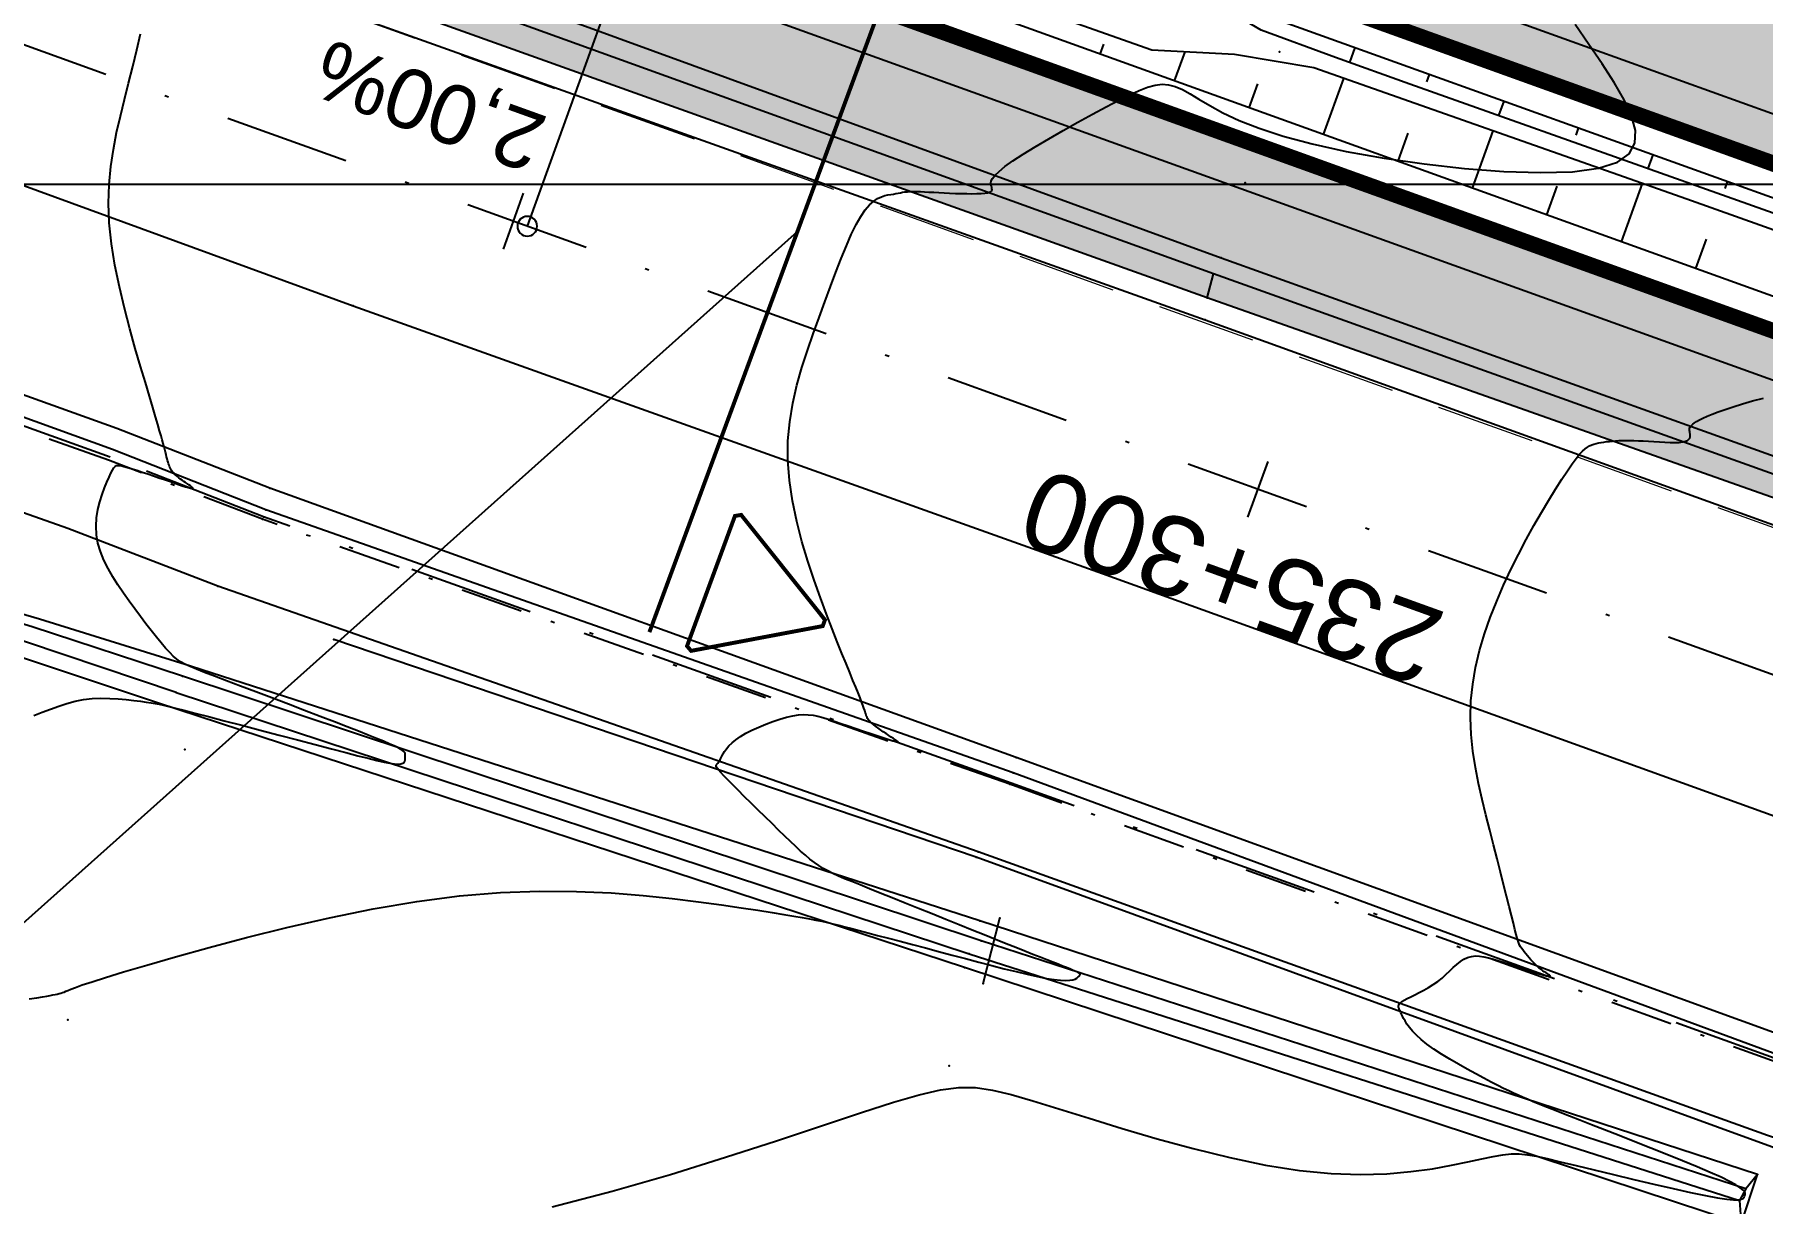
# Model space of a CAD drawing. Header units: metres. Extents: x 820373 to 834957, y 7564678 to 7566875.
# Drawn here: x 821518.78 to 821562.45, y 7564874.24 to 7564903.78 of the extents above; entities that cross this region are included whole.
import ezdxf

# ---------------------------------------------------------------- set-up
doc = ezdxf.new("R2010")
doc.units = ezdxf.units.M
for name, pattern in [('XREF_GEO$0$DASHDOT', [25.4, 12.7, -6.35, 0, -6.35]), ('XREF_GEO$0$DASHED2', [0.375, 0.25, -0.125]), ('XREF_GEO$0$DGNStyle3', [83.551646, 59.679747, -23.871899]), ('XREF_SPV$0$DASHED2', [0.375, 0.25, -0.125]), ('XREF_TOP$0$DASHDOT', [25.4, 12.7, -6.35, 0, -6.35])]:
    doc.linetypes.add(name, pattern=pattern)
for name, color, linetype in [('P-MALHA-IMPAR', 1, 'Continuous'), ('XREF_GEO$0$F-HZ-ACOSTAMENTO', 73, 'Continuous'), ('XREF_GEO$0$F-HZ-BARREIRA', 107, 'Continuous'), ('XREF_GEO$0$F-HZ-BORDO', 165, 'Continuous'), ('XREF_GEO$0$F-HZ-EIXO', 42, 'XREF_GEO$0$DASHDOT'), ('XREF_GEO$0$F-HZ-ESTACA', 73, 'Continuous'), ('XREF_GEO$0$F-HZ-OFFSET', 11, 'Continuous'), ('XREF_GEO$0$F-HZ-OFFSET-ATERRO', 42, 'Continuous'), ('XREF_GEO$0$F-HZ-SUPER', 42, 'Continuous'), ('XREF_PAV$0$P-TH01_FXAD_227.95_237.15_C_PAV.TIPO-V', 214, 'Continuous'), ('XREF_PAV$0$P-TH01_FXAD_230.75_240.70_D_PAV.TIPO-V', 214, 'Continuous'), ('XREF_SPV$0$P-SEÇÕES', 2, 'Continuous'), ('XREF_TOP$0$T-HD-VALETA_SARJETA', 132, 'Continuous'), ('XREF_TOP$0$T-HM-COTA', 252, 'Continuous'), ('XREF_TOP$0$T-HM-CURVA_INTERMEDIÁRIA', 252, 'Continuous'), ('XREF_TOP$0$T-OA-DEFENSA', 31, 'Continuous'), ('XREF_TOP$0$T-SI-FAIXA', 23, 'Continuous'), ('XREF_TOP$0$T-SI-PLACA', 252, 'Continuous'), ('XREF_TOP$0$T-SV-CALÇAMENTO', 23, 'Continuous'), ('XREF_TOP$0$T-SV-GUARD_RAIL', 23, 'Continuous'), ('XREF_TOP$0$T-SV-GUIA', 23, 'XREF_TOP$0$DASHDOT'), ('XREF_TOP$0$T-SV-PÉ_GUIA', 23, 'XREF_TOP$0$DASHDOT'), ('XREF_TOP$0$T-SV-RUA_PAVIMENTADA', 23, 'Continuous')]:
    doc.layers.add(name, color=color, linetype=linetype)
doc.layers.add('XREF_GEO$0$F-HZ-ARRED-VALETA', color=11, linetype='Continuous', lineweight=0)
doc.layers.add('XREF_GEO$0$F-HZ-FAIXA', color=11, linetype='XREF_GEO$0$DGNStyle3', lineweight=0)
doc.styles.add('XREF_GEO$0$ARIAL', font='arial.ttf')

# ---------------------------------------------------------------- blocks, each defined once
blk = doc.blocks.new('MALHA-IMPAR')
at = {"layer": 'P-MALHA-IMPAR'}
blk.add_line((821240.21, 7564900), (821935.457, 7564900), dxfattribs=at)
blk = doc.blocks.new('XREF_TOP$0$PONTO')
at = {"layer": 'XREF_TOP$0$T-HM-COTA'}
blk.add_point((0, 0), dxfattribs=at)
blk = doc.blocks.new('XREF_TOP')
at = {"layer": 'XREF_TOP$0$T-OA-DEFENSA', "transparency": 33554610}
h = blk.add_hatch(dxfattribs=at)
h.set_pattern_fill('AR-CONC', color=256, scale=0.25)
h.set_pattern_definition([(50, (0, 0), (1.7931504565, -0.15688033746), [0.1875, -2.0625]), (355, (0, 0), (-0.34687833403, 1.88048033425), [0.15, -1.65]), (100.45144446, (0.1494, -0.013), (1.4462721168, 1.72359997742), [0.15935048, -1.75285528]), (46.1842, (0, 0.5), (2.6681033267, -0.413798202), [0.28125, -3.09375]), (96.63563549, (0.2223, 0.4655), (2.3366548642, 2.4352965019), [0.239025855, -2.6292844]), (351.18416399, (0, 0.5), (2.3366548626, 2.4352965007), [0.225, -2.4750000025]), (21, (0.25, 0.375), (1.4922676303, -1.00654722666), [0.1875, -2.0625]), (326, (0.25, 0.375), (0.6082883298, 1.8128751126), [0.15, -1.65]), (71.45144474, (0.3744, 0.2911), (2.10055594182, 0.806327882), [0.159350475, -1.75285528]), (37.5, (0, 0), (0.030399638293, 0.83223463458), [0, -1.63, 0, -1.675, 0, -1.65625]), (7.5, (0, 0), (0.65767384361, 0.98602927971), [0, -0.955, 0, -1.5925, 0, -0.63125]), (327.5, (-0.5575, 0), (1.33455609043, -0.056387179336), [0, -0.625, 0, -1.95, 0, -2.5875]), (317.5, (-0.8075, 0), (1.45796542336, 0.25026245583), [0, -0.8125, 0, -1.295, 0, -1.8375])])
h.paths.add_polyline_path([(821172.574, 7565033.444), (821172.429, 7565033.04), (821190.536, 7565026.586), (821208.404, 7565020.208), (821226.574, 7565013.634), (821246.931, 7565006.231), (821265.304, 7564999.639), (821282.189, 7564993.678), (821304.076, 7564985.676), (821321.881, 7564979.311), (821341.651, 7564972.154), (821360.312, 7564965.422), (821378.22, 7564959.057), (821396.629, 7564952.39), (821418.184, 7564944.679), (821437.102, 7564937.89), (821455.234, 7564931.345), (821474.165, 7564924.527), (821491.7, 7564918.232), (821509.747, 7564911.684), (821528.163, 7564905.101), (821548.58, 7564897.727), (821566.649, 7564891.261), (821584.234, 7564884.946), (821607.538, 7564876.54), (821625.681, 7564869.957), (821643.393, 7564863.626), (821662.119, 7564856.809), (821680.072, 7564850.545), (821701.679, 7564842.692), (821720.022, 7564836.174), (821738.15, 7564829.562), (821756.034, 7564823.201), (821773.408, 7564816.895), (821796.267, 7564808.374), (821809.665, 7564803.38), (821809.93, 7564803.685), (821795.731, 7564808.991), (821773.86, 7564817.146), (821755.213, 7564823.876), (821737.897, 7564830.132), (821718.44, 7564837.056), (821701.072, 7564843.311), (821678.007, 7564851.629), (821661.079, 7564857.674), (821641.585, 7564864.709), (821624.397, 7564870.958), (821606.792, 7564877.336), (821584.88, 7564885.176), (821565.558, 7564892.111), (821548.772, 7564898.134), (821529.124, 7564905.299), (821509.708, 7564912.285), (821489.689, 7564919.488), (821471.871, 7564925.977), (821453.576, 7564932.462), (821436.443, 7564938.613), (821417.687, 7564945.326), (821394.707, 7564953.597), (821377.621, 7564959.792), (821359.587, 7564966.28), (821340.149, 7564973.165), (821322.365, 7564979.56), (821301.966, 7564986.976), (821282.242, 7564994.094), (821263.992, 7565000.725), (821245.445, 7565007.414), (821226.056, 7565014.586), (821208.678, 7565020.567), (821189.899, 7565027.261)])
at = {"layer": 'XREF_TOP$0$T-HD-VALETA_SARJETA'}
for points in [[(821524.625, 7564891.765, 836.162), (821520.753, 7564893.289, 835.898), (821516.84, 7564894.706, 835.634), (821512.89, 7564896.015, 835.37), (821508.906, 7564897.215, 835.107), (821504.89, 7564898.305, 834.89), (821500.986, 7564899.252, 834.588), (821497.058, 7564900.096, 834.333), (821493.109, 7564900.835, 834.078), (821489.142, 7564901.469, 833.824), (821485.16, 7564901.997, 833.569)], [(821584.079, 7564884.425, 839.466), (821566.468, 7564890.746, 838.472), (821548.419, 7564897.121, 837.385), (821548.58, 7564897.727, 837.289)], [(821522.726, 7564887.815, 836.027), (821518.911, 7564889.001, 835.769), (821515.077, 7564890.125, 835.511), (821511.225, 7564891.185, 835.252), (821507.356, 7564892.182, 834.994), (821503.471, 7564893.116, 834.747), (821499.72, 7564893.954, 834.488), (821495.957, 7564894.732, 834.239), (821492.182, 7564895.451, 833.991), (821488.396, 7564896.11, 833.742), (821484.6, 7564896.71, 833.494)], [(821522.524, 7564887.56, 835.662), (821518.725, 7564888.808, 835.4), (821514.9, 7564889.977, 835.137), (821511.052, 7564891.066, 834.875), (821507.182, 7564892.075, 834.612), (821503.292, 7564893.003, 834.351), (821499.562, 7564893.813, 834.1), (821495.817, 7564894.548, 833.849), (821492.058, 7564895.209, 833.599), (821488.286, 7564895.795, 833.348), (821484.504, 7564896.306, 833.098)], [(821522.361, 7564887.148, 835.644), (821518.577, 7564888.418, 835.384), (821514.767, 7564889.604, 835.125), (821510.931, 7564890.705, 834.865), (821507.071, 7564891.721, 834.606), (821503.19, 7564892.652, 834.359), (821499.474, 7564893.458, 834.099), (821495.742, 7564894.186, 833.852), (821491.995, 7564894.835, 833.605), (821488.236, 7564895.405, 833.357), (821484.465, 7564895.896, 833.11)], [(821521.894, 7564886.889, 835.99), (821518.172, 7564888.125, 835.736), (821514.424, 7564889.283, 835.481), (821510.653, 7564890.362, 835.227), (821506.861, 7564891.362, 834.973), (821503.048, 7564892.282, 834.725), (821499.345, 7564893.096, 834.472), (821495.625, 7564893.834, 834.227), (821491.892, 7564894.498, 833.981), (821488.146, 7564895.085, 833.735), (821484.389, 7564895.597, 833.489)], [(821570.452, 7564873.281, 838.939), (821567.296, 7564876.416, 838.658), (821563.271, 7564877.832, 838.397), (821543.512, 7564885.12, 837.2), (821524.625, 7564891.765, 836.162)], [(821562.032, 7564874.607, 837.919), (821542.71, 7564880.872, 836.862), (821522.524, 7564887.56, 835.662)], [(821562.321, 7564874.967, 838.317), (821542.674, 7564881.377, 837.25), (821522.726, 7564887.815, 836.027)], [(821522.361, 7564887.148, 835.644), (821542.4, 7564880.546, 836.863), (821561.872, 7564874.311, 837.916)], [(821561.915, 7564873.719, 838.295), (821542.283, 7564880.199, 837.219), (821521.894, 7564886.889, 835.99)]]:
    blk.add_polyline3d(points, dxfattribs=at)
blk.add_polyline3d([(821562.321, 7564874.967, 838.317), (821562.032, 7564874.607, 837.919), (821561.872, 7564874.311, 837.916), (821561.915, 7564873.719, 838.295)], close=True, dxfattribs=at)
at = {"layer": 'XREF_TOP$0$T-HM-CURVA_INTERMEDIÁRIA', "flags": 128}
for points in [[(821518.765, 7564886.567), (821518.979, 7564886.65), (821519.188, 7564886.731), (821519.394, 7564886.806), (821519.599, 7564886.873), (821519.807, 7564886.929), (821520.02, 7564886.97), (821520.239, 7564886.995), (821520.461, 7564887.004), (821520.682, 7564887.002), (821520.897, 7564886.991), (821521.101, 7564886.972), (821521.291, 7564886.95), (821521.461, 7564886.927), (821521.607, 7564886.905), (821521.727, 7564886.887), (821521.832, 7564886.869), (821521.934, 7564886.851), (821522.044, 7564886.827), (821522.177, 7564886.796), (821522.345, 7564886.755), (821522.56, 7564886.7), (821522.836, 7564886.629), (821523.179, 7564886.54), (821523.579, 7564886.436), (821524.02, 7564886.321), (821524.487, 7564886.199), (821524.963, 7564886.075), (821525.432, 7564885.952), (821525.879, 7564885.835), (821526.288, 7564885.727), (821526.646, 7564885.633), (821526.955, 7564885.553), (821527.217, 7564885.486), (821527.437, 7564885.432), (821527.618, 7564885.391), (821527.765, 7564885.362), (821527.882, 7564885.346), (821527.972, 7564885.341), (821528.04, 7564885.346), (821528.088, 7564885.362), (821528.12, 7564885.384), (821528.139, 7564885.412), (821528.148, 7564885.444), (821528.151, 7564885.477), (821528.15, 7564885.51), (821528.149, 7564885.54), (821528.15, 7564885.567), (821528.15, 7564885.59), (821528.147, 7564885.613), (821528.137, 7564885.635), (821528.116, 7564885.659), (821528.083, 7564885.687), (821528.032, 7564885.718), (821527.962, 7564885.756), (821527.868, 7564885.801), (821527.749, 7564885.854), (821527.602, 7564885.917), (821527.424, 7564885.991), (821527.214, 7564886.075), (821526.968, 7564886.172), (821526.685, 7564886.283), (821526.362, 7564886.408), (821525.999, 7564886.547), (821525.607, 7564886.698), (821525.197, 7564886.854), (821524.783, 7564887.011), (821524.377, 7564887.165), (821523.991, 7564887.312), (821523.638, 7564887.445), (821523.331, 7564887.561), (821523.078, 7564887.657), (821522.874, 7564887.736), (821522.712, 7564887.804), (821522.58, 7564887.866), (821522.472, 7564887.928), (821522.378, 7564887.994), (821522.29, 7564888.07), (821522.198, 7564888.162), (821522.096, 7564888.274), (821521.984, 7564888.405), (821521.862, 7564888.552), (821521.733, 7564888.713), (821521.598, 7564888.887), (821521.459, 7564889.071), (821521.317, 7564889.263), (821521.174, 7564889.46), (821521.031, 7564889.662), (821520.892, 7564889.867), (821520.761, 7564890.074), (821520.641, 7564890.284), (821520.536, 7564890.496), (821520.45, 7564890.709), (821520.386, 7564890.923), (821520.348, 7564891.138), (821520.338, 7564891.353), (821520.352, 7564891.565), (821520.386, 7564891.771), (821520.434, 7564891.967), (821520.491, 7564892.15), (821520.553, 7564892.318), (821520.613, 7564892.466), (821520.667, 7564892.592), (821520.712, 7564892.693), (821520.75, 7564892.771), (821520.784, 7564892.827), (821520.818, 7564892.865), (821520.857, 7564892.885), (821520.905, 7564892.89), (821520.965, 7564892.883), (821521.041, 7564892.864), (821521.135, 7564892.838), (821521.247, 7564892.804), (821521.371, 7564892.765), (821521.505, 7564892.721), (821521.644, 7564892.674), (821521.786, 7564892.626), (821521.927, 7564892.578), (821522.064, 7564892.531), (821522.192, 7564892.487), (821522.311, 7564892.446), (821522.419, 7564892.409), (821522.516, 7564892.376), (821522.599, 7564892.349), (821522.668, 7564892.328), (821522.722, 7564892.314), (821522.759, 7564892.307), (821522.778, 7564892.307), (821522.782, 7564892.315), (821522.773, 7564892.328), (821522.752, 7564892.347), (821522.723, 7564892.37), (821522.686, 7564892.396), (821522.645, 7564892.424), (821522.602, 7564892.454), (821522.558, 7564892.484), (821522.515, 7564892.514), (821522.472, 7564892.545), (821522.431, 7564892.576), (821522.392, 7564892.607), (821522.355, 7564892.638), (821522.322, 7564892.669), (821522.292, 7564892.699), (821522.266, 7564892.73), (821522.244, 7564892.761), (821522.225, 7564892.793), (821522.209, 7564892.825), (821522.194, 7564892.859), (821522.181, 7564892.894), (821522.169, 7564892.932), (821522.157, 7564892.971), (821522.146, 7564893.013), (821522.134, 7564893.058), (821522.121, 7564893.108), (821522.107, 7564893.162), (821522.091, 7564893.222), (821522.074, 7564893.288), (821522.055, 7564893.361), (821522.034, 7564893.442), (821522.009, 7564893.532), (821521.98, 7564893.638), (821521.944, 7564893.766), (821521.899, 7564893.924), (821521.843, 7564894.117), (821521.773, 7564894.353), (821521.688, 7564894.639), (821521.585, 7564894.982), (821521.464, 7564895.385), (821521.33, 7564895.84), (821521.191, 7564896.336), (821521.054, 7564896.86), (821520.926, 7564897.402), (821520.816, 7564897.949), (821520.729, 7564898.491), (821520.673, 7564899.015), (821520.653, 7564899.513), (821520.668, 7564899.986), (821520.71, 7564900.439), (821520.775, 7564900.876), (821520.858, 7564901.301), (821520.953, 7564901.718), (821521.056, 7564902.133), (821521.161, 7564902.549), (821521.264, 7564902.969), (821521.364, 7564903.387), (821521.461, 7564903.797)], [(821518.648, 7564879.409), (821518.841, 7564879.437), (821518.985, 7564879.46), (821519.093, 7564879.479), (821519.177, 7564879.494), (821519.247, 7564879.507), (821519.306, 7564879.518), (821519.358, 7564879.529), (821519.404, 7564879.539), (821519.447, 7564879.551), (821519.487, 7564879.564), (821519.529, 7564879.579), (821519.573, 7564879.598), (821519.625, 7564879.621), (821519.699, 7564879.652), (821519.814, 7564879.696), (821519.987, 7564879.758), (821520.236, 7564879.841), (821520.58, 7564879.95), (821521.035, 7564880.089), (821521.619, 7564880.262), (821522.345, 7564880.472), (821523.193, 7564880.709), (821524.141, 7564880.961), (821525.163, 7564881.214), (821526.237, 7564881.458), (821527.337, 7564881.68), (821528.44, 7564881.867), (821529.521, 7564882.008), (821530.56, 7564882.094), (821531.548, 7564882.13), (821532.481, 7564882.124), (821533.353, 7564882.086), (821534.16, 7564882.023), (821534.897, 7564881.946), (821535.559, 7564881.862), (821536.141, 7564881.78), (821536.64, 7564881.708), (821537.063, 7564881.645), (821537.42, 7564881.59), (821537.719, 7564881.543), (821537.971, 7564881.501), (821538.183, 7564881.464), (821538.365, 7564881.431), (821538.526, 7564881.399), (821538.676, 7564881.368), (821538.819, 7564881.337), (821538.961, 7564881.304), (821539.107, 7564881.268), (821539.263, 7564881.229), (821539.434, 7564881.185), (821539.626, 7564881.135), (821539.843, 7564881.077), (821540.089, 7564881.012), (821540.362, 7564880.94), (821540.657, 7564880.862), (821540.97, 7564880.779), (821541.296, 7564880.693), (821541.631, 7564880.605), (821541.971, 7564880.515), (821542.311, 7564880.425), (821542.647, 7564880.336), (821542.975, 7564880.251), (821543.291, 7564880.17), (821543.591, 7564880.095), (821543.871, 7564880.029), (821544.127, 7564879.972), (821544.355, 7564879.926), (821544.551, 7564879.894), (821544.713, 7564879.876), (821544.843, 7564879.871), (821544.945, 7564879.876), (821545.023, 7564879.889), (821545.081, 7564879.907), (821545.122, 7564879.929), (821545.152, 7564879.952), (821545.174, 7564879.973), (821545.19, 7564879.992), (821545.201, 7564880.007), (821545.207, 7564880.021), (821545.206, 7564880.033), (821545.198, 7564880.045), (821545.181, 7564880.058), (821545.155, 7564880.073), (821545.12, 7564880.09), (821545.074, 7564880.111), (821545.016, 7564880.135), (821544.946, 7564880.164), (821544.862, 7564880.198), (821544.763, 7564880.237), (821544.649, 7564880.282), (821544.518, 7564880.334), (821544.368, 7564880.392), (821544.2, 7564880.458), (821544.013, 7564880.532), (821543.807, 7564880.614), (821543.581, 7564880.703), (821543.335, 7564880.801), (821543.069, 7564880.907), (821542.783, 7564881.022), (821542.477, 7564881.145), (821542.151, 7564881.276), (821541.811, 7564881.413), (821541.465, 7564881.553), (821541.12, 7564881.693), (821540.782, 7564881.829), (821540.458, 7564881.96), (821540.156, 7564882.081), (821539.883, 7564882.191), (821539.644, 7564882.287), (821539.437, 7564882.37), (821539.256, 7564882.444), (821539.097, 7564882.512), (821538.957, 7564882.576), (821538.831, 7564882.64), (821538.714, 7564882.705), (821538.602, 7564882.776), (821538.491, 7564882.854), (821538.379, 7564882.94), (821538.264, 7564883.035), (821538.144, 7564883.14), (821538.019, 7564883.256), (821537.885, 7564883.383), (821537.741, 7564883.521), (821537.586, 7564883.672), (821537.42, 7564883.835), (821537.245, 7564884.007), (821537.066, 7564884.182), (821536.89, 7564884.356), (821536.72, 7564884.525), (821536.561, 7564884.682), (821536.419, 7564884.825), (821536.298, 7564884.948), (821536.202, 7564885.047), (821536.129, 7564885.125), (821536.076, 7564885.184), (821536.041, 7564885.227), (821536.019, 7564885.259), (821536.01, 7564885.281), (821536.008, 7564885.296), (821536.012, 7564885.309), (821536.018, 7564885.321), (821536.027, 7564885.334), (821536.038, 7564885.349), (821536.051, 7564885.367), (821536.067, 7564885.39), (821536.085, 7564885.417), (821536.106, 7564885.451), (821536.129, 7564885.492), (821536.155, 7564885.54), (821536.185, 7564885.597), (821536.223, 7564885.659), (821536.272, 7564885.728), (821536.333, 7564885.8), (821536.41, 7564885.877), (821536.505, 7564885.956), (821536.621, 7564886.037), (821536.758, 7564886.119), (821536.914, 7564886.199), (821537.083, 7564886.277), (821537.26, 7564886.35), (821537.44, 7564886.417), (821537.617, 7564886.475), (821537.788, 7564886.523), (821537.945, 7564886.56), (821538.088, 7564886.582), (821538.217, 7564886.592), (821538.338, 7564886.589), (821538.456, 7564886.576), (821538.575, 7564886.551), (821538.701, 7564886.517), (821538.838, 7564886.475), (821538.99, 7564886.424), (821539.161, 7564886.367), (821539.346, 7564886.304), (821539.539, 7564886.24), (821539.731, 7564886.175), (821539.918, 7564886.112), (821540.092, 7564886.054), (821540.247, 7564886.003), (821540.375, 7564885.961), (821540.473, 7564885.931), (821540.541, 7564885.911), (821540.582, 7564885.901), (821540.6, 7564885.901), (821540.597, 7564885.91), (821540.575, 7564885.927), (821540.539, 7564885.952), (821540.491, 7564885.984), (821540.434, 7564886.022), (821540.37, 7564886.065), (821540.302, 7564886.111), (821540.232, 7564886.159), (821540.162, 7564886.208), (821540.096, 7564886.256), (821540.034, 7564886.301), (821539.981, 7564886.343), (821539.937, 7564886.379), (821539.902, 7564886.411), (821539.874, 7564886.44), (821539.853, 7564886.467), (821539.836, 7564886.493), (821539.823, 7564886.519), (821539.812, 7564886.547), (821539.801, 7564886.577), (821539.791, 7564886.611), (821539.778, 7564886.65), (821539.763, 7564886.698), (821539.743, 7564886.757), (821539.717, 7564886.828), (821539.685, 7564886.914), (821539.645, 7564887.017), (821539.596, 7564887.141), (821539.536, 7564887.286), (821539.465, 7564887.456), (821539.383, 7564887.653), (821539.29, 7564887.879), (821539.185, 7564888.138), (821539.068, 7564888.431), (821538.938, 7564888.762), (821538.796, 7564889.133), (821538.642, 7564889.545), (821538.483, 7564889.992), (821538.325, 7564890.467), (821538.176, 7564890.964), (821538.044, 7564891.474), (821537.935, 7564891.991), (821537.858, 7564892.508), (821537.819, 7564893.017), (821537.824, 7564893.513), (821537.868, 7564893.994), (821537.946, 7564894.462), (821538.051, 7564894.918), (821538.176, 7564895.361), (821538.315, 7564895.792), (821538.463, 7564896.213), (821538.613, 7564896.623), (821538.759, 7564897.023), (821538.9, 7564897.409), (821539.037, 7564897.776), (821539.17, 7564898.121), (821539.299, 7564898.438), (821539.424, 7564898.724), (821539.545, 7564898.973), (821539.662, 7564899.182), (821539.776, 7564899.349), (821539.885, 7564899.476), (821539.99, 7564899.569), (821540.089, 7564899.635), (821540.183, 7564899.679), (821540.27, 7564899.707), (821540.351, 7564899.723), (821540.425, 7564899.735), (821540.491, 7564899.747), (821540.552, 7564899.759), (821540.609, 7564899.77), (821540.664, 7564899.781), (821540.72, 7564899.791), (821540.779, 7564899.799), (821540.842, 7564899.806), (821540.912, 7564899.81), (821540.99, 7564899.811), (821541.077, 7564899.81), (821541.172, 7564899.807), (821541.276, 7564899.803), (821541.387, 7564899.797), (821541.507, 7564899.79), (821541.634, 7564899.783), (821541.768, 7564899.777), (821541.909, 7564899.77), (821542.054, 7564899.764), (821542.199, 7564899.76), (821542.34, 7564899.757), (821542.474, 7564899.756), (821542.598, 7564899.757), (821542.706, 7564899.761), (821542.797, 7564899.768), (821542.867, 7564899.778), (821542.917, 7564899.792), (821542.951, 7564899.809), (821542.971, 7564899.829), (821542.98, 7564899.853), (821542.979, 7564899.88), (821542.973, 7564899.91), (821542.963, 7564899.943), (821542.952, 7564899.981), (821542.949, 7564900.024), (821542.96, 7564900.077), (821542.993, 7564900.141), (821543.056, 7564900.221), (821543.158, 7564900.32), (821543.305, 7564900.439), (821543.506, 7564900.582), (821543.765, 7564900.751), (821544.072, 7564900.94), (821544.414, 7564901.142), (821544.778, 7564901.351), (821545.15, 7564901.56), (821545.518, 7564901.761), (821545.867, 7564901.948), (821546.185, 7564902.115), (821546.462, 7564902.255), (821546.702, 7564902.366), (821546.913, 7564902.448), (821547.101, 7564902.5), (821547.276, 7564902.52), (821547.444, 7564902.509), (821547.612, 7564902.466), (821547.79, 7564902.389), (821547.984, 7564902.28), (821548.21, 7564902.141), (821548.483, 7564901.98), (821548.817, 7564901.8), (821549.228, 7564901.608), (821549.731, 7564901.409), (821550.341, 7564901.209), (821551.073, 7564901.012), (821551.933, 7564900.825), (821552.89, 7564900.655), (821553.9, 7564900.509), (821554.923, 7564900.394), (821555.917, 7564900.318), (821556.841, 7564900.288), (821557.652, 7564900.312), (821558.31, 7564900.397), (821558.783, 7564900.548), (821559.081, 7564900.761), (821559.226, 7564901.032), (821559.239, 7564901.354), (821559.142, 7564901.721), (821558.955, 7564902.128), (821558.7, 7564902.569), (821558.397, 7564903.038), (821558.066, 7564903.529), (821557.719, 7564904.032)], [(821531.867, 7564874.15), (821533.382, 7564874.547), (821534.852, 7564874.972), (821536.247, 7564875.404), (821537.537, 7564875.822), (821538.692, 7564876.207), (821539.683, 7564876.537), (821540.49, 7564876.797), (821541.143, 7564876.986), (821541.679, 7564877.107), (821542.14, 7564877.165), (821542.564, 7564877.163), (821542.991, 7564877.104), (821543.46, 7564876.992), (821544.011, 7564876.831), (821544.672, 7564876.626), (821545.432, 7564876.389), (821546.266, 7564876.134), (821547.152, 7564875.874), (821548.067, 7564875.625), (821548.987, 7564875.398), (821549.889, 7564875.208), (821550.75, 7564875.07), (821551.551, 7564874.992), (821552.287, 7564874.968), (821552.959, 7564874.988), (821553.567, 7564875.041), (821554.11, 7564875.115), (821554.59, 7564875.202), (821555.005, 7564875.29), (821555.355, 7564875.368), (821555.645, 7564875.427), (821555.887, 7564875.467), (821556.101, 7564875.487), (821556.302, 7564875.487), (821556.51, 7564875.467), (821556.741, 7564875.428), (821557.012, 7564875.369), (821557.342, 7564875.291), (821557.742, 7564875.195), (821558.198, 7564875.084), (821558.69, 7564874.966), (821559.2, 7564874.845), (821559.706, 7564874.726), (821560.19, 7564874.615), (821560.631, 7564874.517), (821561.011, 7564874.439), (821561.314, 7564874.383), (821561.546, 7564874.348), (821561.716, 7564874.332), (821561.835, 7564874.331), (821561.912, 7564874.342), (821561.959, 7564874.363), (821561.985, 7564874.39), (821562, 7564874.421), (821562.012, 7564874.453), (821562.014, 7564874.488), (821562.001, 7564874.528), (821561.962, 7564874.576), (821561.891, 7564874.635), (821561.78, 7564874.706), (821561.62, 7564874.794), (821561.403, 7564874.899), (821561.126, 7564875.023), (821560.797, 7564875.163), (821560.429, 7564875.315), (821560.035, 7564875.474), (821559.629, 7564875.636), (821559.223, 7564875.797), (821558.829, 7564875.951), (821558.461, 7564876.094), (821558.13, 7564876.224), (821557.834, 7564876.34), (821557.571, 7564876.443), (821557.337, 7564876.536), (821557.131, 7564876.618), (821556.948, 7564876.691), (821556.785, 7564876.756), (821556.64, 7564876.815), (821556.51, 7564876.869), (821556.389, 7564876.921), (821556.274, 7564876.971), (821556.158, 7564877.024), (821556.037, 7564877.081), (821555.907, 7564877.145), (821555.762, 7564877.218), (821555.598, 7564877.303), (821555.41, 7564877.401), (821555.206, 7564877.51), (821554.989, 7564877.629), (821554.769, 7564877.753), (821554.55, 7564877.881), (821554.34, 7564878.011), (821554.145, 7564878.138), (821553.971, 7564878.262), (821553.825, 7564878.379), (821553.704, 7564878.489), (821553.606, 7564878.591), (821553.527, 7564878.685), (821553.465, 7564878.771), (821553.418, 7564878.848), (821553.381, 7564878.915), (821553.353, 7564878.972), (821553.33, 7564879.018), (821553.313, 7564879.056), (821553.299, 7564879.087), (821553.288, 7564879.111), (821553.28, 7564879.131), (821553.273, 7564879.147), (821553.267, 7564879.162), (821553.261, 7564879.177), (821553.255, 7564879.192), (821553.251, 7564879.21), (821553.251, 7564879.229), (821553.257, 7564879.252), (821553.273, 7564879.276), (821553.3, 7564879.305), (821553.341, 7564879.337), (821553.398, 7564879.373), (821553.473, 7564879.414), (821553.564, 7564879.46), (821553.667, 7564879.51), (821553.778, 7564879.566), (821553.895, 7564879.628), (821554.014, 7564879.695), (821554.132, 7564879.768), (821554.245, 7564879.848), (821554.352, 7564879.933), (821554.452, 7564880.022), (821554.547, 7564880.112), (821554.638, 7564880.198), (821554.728, 7564880.279), (821554.817, 7564880.35), (821554.907, 7564880.41), (821554.999, 7564880.454), (821555.095, 7564880.481), (821555.195, 7564880.492), (821555.3, 7564880.488), (821555.411, 7564880.472), (821555.529, 7564880.445), (821555.653, 7564880.41), (821555.785, 7564880.368), (821555.925, 7564880.322), (821556.074, 7564880.273), (821556.226, 7564880.223), (821556.379, 7564880.174), (821556.527, 7564880.127), (821556.666, 7564880.084), (821556.791, 7564880.046), (821556.897, 7564880.015), (821556.981, 7564879.992), (821557.038, 7564879.98), (821557.072, 7564879.976), (821557.085, 7564879.98), (821557.082, 7564879.991), (821557.065, 7564880.006), (821557.039, 7564880.026), (821557.007, 7564880.047), (821556.972, 7564880.07), (821556.938, 7564880.093), (821556.904, 7564880.116), (821556.871, 7564880.141), (821556.837, 7564880.167), (821556.802, 7564880.195), (821556.766, 7564880.227), (821556.728, 7564880.262), (821556.688, 7564880.302), (821556.645, 7564880.346), (821556.6, 7564880.394), (821556.555, 7564880.444), (821556.511, 7564880.495), (821556.468, 7564880.547), (821556.428, 7564880.596), (821556.391, 7564880.643), (821556.36, 7564880.687), (821556.334, 7564880.726), (821556.312, 7564880.765), (821556.293, 7564880.811), (821556.273, 7564880.867), (821556.251, 7564880.941), (821556.226, 7564881.036), (821556.194, 7564881.16), (821556.155, 7564881.317), (821556.106, 7564881.512), (821556.048, 7564881.741), (821555.982, 7564882.003), (821555.909, 7564882.294), (821555.829, 7564882.609), (821555.743, 7564882.946), (821555.653, 7564883.302), (821555.558, 7564883.672), (821555.461, 7564884.054), (821555.366, 7564884.446), (821555.277, 7564884.846), (821555.198, 7564885.254), (821555.135, 7564885.669), (821555.092, 7564886.087), (821555.073, 7564886.51), (821555.084, 7564886.935), (821555.128, 7564887.36), (821555.202, 7564887.785), (821555.303, 7564888.209), (821555.428, 7564888.629), (821555.573, 7564889.045), (821555.734, 7564889.456), (821555.91, 7564889.86), (821556.095, 7564890.255), (821556.287, 7564890.641), (821556.482, 7564891.013), (821556.676, 7564891.368), (821556.867, 7564891.702), (821557.05, 7564892.012), (821557.223, 7564892.292), (821557.381, 7564892.54), (821557.521, 7564892.752), (821557.641, 7564892.925), (821557.743, 7564893.063), (821557.83, 7564893.169), (821557.904, 7564893.25), (821557.968, 7564893.309), (821558.027, 7564893.351), (821558.082, 7564893.382), (821558.136, 7564893.405), (821558.192, 7564893.424), (821558.251, 7564893.441), (821558.313, 7564893.456), (821558.377, 7564893.469), (821558.444, 7564893.48), (821558.513, 7564893.489), (821558.586, 7564893.497), (821558.66, 7564893.503), (821558.738, 7564893.509), (821558.82, 7564893.514), (821558.906, 7564893.517), (821558.998, 7564893.518), (821559.096, 7564893.518), (821559.201, 7564893.517), (821559.314, 7564893.513), (821559.437, 7564893.507), (821559.568, 7564893.499), (821559.706, 7564893.49), (821559.845, 7564893.481), (821559.983, 7564893.474), (821560.114, 7564893.469), (821560.236, 7564893.467), (821560.344, 7564893.471), (821560.435, 7564893.481), (821560.505, 7564893.498), (821560.556, 7564893.521), (821560.591, 7564893.549), (821560.612, 7564893.58), (821560.622, 7564893.613), (821560.625, 7564893.648), (821560.622, 7564893.682), (821560.617, 7564893.714), (821560.612, 7564893.744), (821560.608, 7564893.771), (821560.607, 7564893.797), (821560.61, 7564893.822), (821560.619, 7564893.847), (821560.634, 7564893.873), (821560.657, 7564893.9), (821560.689, 7564893.93), (821560.732, 7564893.962), (821560.787, 7564893.998), (821560.858, 7564894.037), (821560.945, 7564894.081), (821561.052, 7564894.129), (821561.18, 7564894.181), (821561.331, 7564894.24), (821561.509, 7564894.303), (821561.714, 7564894.373), (821561.944, 7564894.445), (821562.198, 7564894.518), (821562.473, 7564894.589)]]:
    blk.add_lwpolyline(points, dxfattribs=at)
at = {"layer": 'XREF_TOP$0$T-OA-DEFENSA', "ltscale": 22}
for points in [[(821172.574, 7565033.444, 814.515), (821189.899, 7565027.261, 814.889), (821208.678, 7565020.567, 815.783), (821226.056, 7565014.586, 816.584), (821245.445, 7565007.414, 817.889), (821263.992, 7565000.725, 819.115), (821282.242, 7564994.094, 820.143), (821301.966, 7564986.976, 821.385), (821322.365, 7564979.56, 822.851), (821340.149, 7564973.165, 824.098), (821359.587, 7564966.28, 825.276), (821377.621, 7564959.792, 826.455), (821394.707, 7564953.597, 827.569), (821417.687, 7564945.326, 829.026), (821436.443, 7564938.613, 830.305), (821453.576, 7564932.462, 831.362), (821471.871, 7564925.977, 832.557), (821489.689, 7564919.488, 833.721), (821509.708, 7564912.285, 834.968), (821529.124, 7564905.299, 836.286), (821548.772, 7564898.134, 837.308), (821565.558, 7564892.111, 838.292), (821584.88, 7564885.176, 839.396)], [(821607.538, 7564876.54, 840.619), (821584.234, 7564884.946, 839.373), (821566.649, 7564891.261, 838.352), (821548.58, 7564897.727, 837.289), (821528.163, 7564905.101, 836.226), (821509.747, 7564911.684, 835.021), (821491.7, 7564918.232, 833.872), (821474.165, 7564924.527, 832.691), (821455.234, 7564931.345, 831.509), (821437.102, 7564937.89, 830.37), (821418.184, 7564944.679, 829.124), (821396.629, 7564952.39, 827.729), (821378.22, 7564959.057, 826.484), (821360.312, 7564965.422, 825.349), (821341.651, 7564972.154, 824.191), (821321.881, 7564979.311, 822.901), (821304.076, 7564985.676, 821.656), (821282.189, 7564993.678, 820.209), (821265.304, 7564999.639, 819.077), (821246.931, 7565006.231, 817.844), (821226.574, 7565013.634, 816.56), (821208.404, 7565020.208, 815.655), (821190.536, 7565026.586, 814.953), (821172.429, 7565033.04, 814.416)]]:
    blk.add_polyline3d(points, dxfattribs=at)
at = {"layer": 'XREF_TOP$0$T-SI-FAIXA'}
for points in [[(821172.022, 7565031.911, 814.53), (821190.125, 7565025.402, 815.088), (821207.794, 7565019.106, 815.798), (821226.115, 7565012.596, 816.722), (821246.427, 7565005.202, 817.992), (821264.988, 7564998.495, 819.194), (821281.359, 7564992.906, 820.284), (821299.196, 7564986.461, 821.453), (821321.688, 7564978.353, 823.022), (821341.431, 7564970.981, 824.336), (821359.829, 7564964.457, 825.476), (821377.965, 7564957.897, 826.63), (821396.162, 7564951.372, 827.868), (821417.705, 7564943.599, 829.258), (821436.631, 7564936.789, 830.498), (821454.933, 7564930.177, 831.64), (821473.796, 7564923.399, 832.834), (821491.178, 7564917.152, 833.982), (821509.224, 7564910.571, 835.169), (821527.683, 7564903.953, 836.376), (821548.369, 7564896.564, 837.45), (821566.224, 7564890.124, 838.497), (821583.895, 7564883.794, 839.535)], [(821356.915, 7564958.134, 825.499), (821375.34, 7564951.489, 826.709), (821393.343, 7564945.028, 827.87), (821412.07, 7564938.276, 829.085), (821430.98, 7564931.49, 830.329), (821450.81, 7564924.288, 831.604), (821468.733, 7564917.895, 832.716), (821487.449, 7564911.171, 833.86), (821506.107, 7564904.41, 835.025), (821515.256, 7564901.15, 835.656), (821526.839, 7564896.925, 836.452), (821545.772, 7564890.155, 837.441), (821564.697, 7564883.325, 838.623), (821581.073, 7564877.3, 839.573)], [(821579.515, 7564872.404, 839.313), (821563.374, 7564878.318, 838.443), (821543.592, 7564885.505, 837.211), (821524.726, 7564892.313, 836.186), (821520.863, 7564893.818, 835.916), (821516.96, 7564895.219, 835.648), (821513.021, 7564896.513, 835.381), (821509.048, 7564897.7, 835.115), (821505.043, 7564898.78, 834.851), (821501.113, 7564899.728, 834.595), (821497.157, 7564900.572, 834.34), (821493.181, 7564901.311, 834.086), (821489.187, 7564901.945, 833.833), (821485.177, 7564902.474, 833.582), (821481.019, 7564902.849, 833.316), (821476.853, 7564903.114, 833.062), (821472.68, 7564903.266, 832.819), (821468.503, 7564903.307, 832.588), (821464.319, 7564903.244, 832.367), (821460.052, 7564903.048, 832.155), (821455.783, 7564902.743, 831.955), (821451.524, 7564902.321, 831.766), (821447.277, 7564901.783, 831.59), (821443.046, 7564901.128, 831.426)]]:
    blk.add_polyline3d(points, dxfattribs=at)
at = {"layer": 'XREF_TOP$0$T-SI-PLACA', "elevation": 837.333}
blk.add_lwpolyline([(821542.76, 7564879.797), (821543.177, 7564881.443)], dxfattribs=at)
at = {"layer": 'XREF_TOP$0$T-SV-CALÇAMENTO'}
for points in [[(821523.419, 7564889.84, 836.23), (821519.628, 7564891.29, 835.973), (821515.8, 7564892.64, 835.715), (821511.938, 7564893.889, 835.458), (821508.045, 7564895.035, 835.2), (821504.122, 7564896.078, 834.965), (821500.322, 7564896.984, 834.695), (821496.501, 7564897.793, 834.447), (821492.66, 7564898.504, 834.2), (821488.802, 7564899.118, 833.952), (821484.93, 7564899.634, 833.704)], [(821570.452, 7564873.281, 838.939), (821562.579, 7564875.955, 838.536), (821542.627, 7564883.121, 837.396), (821523.419, 7564889.84, 836.23)]]:
    blk.add_polyline3d(points, dxfattribs=at)
at = {"layer": 'XREF_TOP$0$T-SV-GUARD_RAIL'}
blk.add_polyline3d([(821569.254, 7564873.138, 838.883), (821562.676, 7564875.664, 838.534), (821542.579, 7564882.989, 837.39), (821526.346, 7564888.488, 836.425)], dxfattribs=at)
at = {"layer": 'XREF_TOP$0$T-SV-GUIA', "ltscale": 0.125}
for p, q in [((821520.649, 7564893.023, 835.988), (821516.719, 7564894.418, 835.725)), ((821524.541, 7564891.526, 836.251), (821520.649, 7564893.023, 835.988)), ((821543.431, 7564884.829, 837.292), (821524.541, 7564891.526, 836.251)), ((821563.214, 7564877.656, 838.507), (821543.431, 7564884.829, 837.292))]:
    blk.add_line(p, q, dxfattribs=at)
at = {"layer": 'XREF_TOP$0$T-SV-PÉ_GUIA', "ltscale": 0.25}
for points in [[(821524.57, 7564891.592, 836.11), (821520.695, 7564893.098, 835.847), (821516.78, 7564894.498, 835.584), (821512.829, 7564895.793, 835.321), (821508.844, 7564896.98, 835.058), (821504.829, 7564898.059, 834.83), (821500.932, 7564898.997, 834.541), (821497.012, 7564899.832, 834.288), (821493.071, 7564900.566, 834.034), (821489.112, 7564901.197, 833.781), (821485.139, 7564901.724, 833.527)], [(821570.452, 7564873.281, 838.939), (821567.243, 7564876.19, 838.626), (821563.26, 7564877.725, 838.368), (821543.464, 7564884.862, 837.151), (821524.57, 7564891.592, 836.11)]]:
    blk.add_polyline3d(points, dxfattribs=at)
at = {"layer": 'XREF_TOP$0$T-SV-RUA_PAVIMENTADA'}
blk.add_polyline3d([(821548.419, 7564897.121, 837.385), (821527.888, 7564904.466, 836.345), (821509.413, 7564911.252, 835.134), (821491.507, 7564917.585, 833.972), (821473.844, 7564924.014, 832.784), (821455.163, 7564930.752, 831.616), (821436.76, 7564937.36, 830.464), (821417.96, 7564944.158, 829.231), (821396.312, 7564951.937, 827.809), (821378.207, 7564958.482, 826.586), (821360.072, 7564964.943, 825.428), (821341.62, 7564971.579, 824.296), (821321.835, 7564978.694, 823.004), (821303.869, 7564985.205, 821.708), (821299.349, 7564986.846, 821.408), (821281.479, 7564993.333, 820.221), (821265.181, 7564999.142, 819.173)], dxfattribs=at)
at = {"layer": 'XREF_TOP$0$T-HM-COTA', "rotation": 160.3219444444443}
for p in [(821550.246, 7564903.342, 836.435), (821549.374, 7564900.032, 837.205), (821548.772, 7564898.134, 837.308), (821548.58, 7564897.727, 837.289), (821548.419, 7564897.121, 837.385), (821526.839, 7564896.925, 836.452), (821548.369, 7564896.564, 837.45), (821524.726, 7564892.313, 836.186), (821524.541, 7564891.526, 836.251), (821524.57, 7564891.592, 836.11), (821524.625, 7564891.765, 836.162), (821545.772, 7564890.155, 837.441), (821523.419, 7564889.84, 836.23), (821526.346, 7564888.488, 836.425), (821522.524, 7564887.56, 835.662), (821522.726, 7564887.815, 836.027), (821522.361, 7564887.148, 835.644), (821521.894, 7564886.889, 835.99), (821522.579, 7564885.71, 836.395), (821543.592, 7564885.505, 837.211), (821543.431, 7564884.829, 837.292), (821543.464, 7564884.862, 837.151), (821543.512, 7564885.12, 837.2), (821542.627, 7564883.121, 837.396), (821542.579, 7564882.989, 837.39), (821542.674, 7564881.377, 837.25), (821543.177, 7564881.443, 837.378), (821542.71, 7564880.872, 836.862), (821542.4, 7564880.546, 836.863), (821542.283, 7564880.199, 837.219), (821542.76, 7564879.797, 837.333), (821519.628, 7564878.877, 837.1), (821541.897, 7564877.715, 837.968), (821562.321, 7564874.967, 838.317), (821561.872, 7564874.311, 837.916), (821562.032, 7564874.607, 837.919)]:
    blk.add_blockref('XREF_TOP$0$PONTO', p, dxfattribs=at)
blk = doc.blocks.new('XREF_GEO$0$AeccTickLine')
at = {"layer": 'XREF_GEO$0$F-HZ-ESTACA', "lineweight": -2}
blk.add_line((0, 1), (0, -1), dxfattribs=at)
blk = doc.blocks.new('XREF_GEO$0$AeccTickCircle')
blk.add_circle((0, 0), 1)
blk = doc.blocks.new('XREF_GEO')
at = {"layer": 'XREF_GEO$0$F-HZ-ACOSTAMENTO'}
for p, q in [((821850.991, 7564792.285), (821173.579, 7565036.236)), ((821852.48, 7564796.421), (821451.795, 7564940.626))]:
    blk.add_line(p, q, dxfattribs=at)
at = {"layer": 'XREF_GEO$0$F-HZ-ARRED-VALETA', "lineweight": -3, "ltscale": 0.25}
blk.add_line((821818.706, 7564804.974), (821173.917, 7565037.177), dxfattribs=at)
at = {"layer": 'XREF_GEO$0$F-HZ-ARRED-VALETA', "lineweight": -3, "ltscale": 0.25, "flags": 128}
blk.add_lwpolyline([(821820.753, 7564806.777), (821451.456, 7564939.685)], dxfattribs=at)
at = {"layer": 'XREF_GEO$0$F-HZ-BARREIRA', "linetype": 'Continuous', "ltscale": 5, "const_width": 0.38}
for points in [[(821818.01, 7564804.364), (821173.643, 7565036.415)], [(821821.45, 7564807.387), (821451.731, 7564940.447)]]:
    blk.add_lwpolyline(points, dxfattribs=at)
at = {"layer": 'XREF_GEO$0$F-HZ-BORDO'}
blk.add_line((821850.653, 7564791.344), (821173.24, 7565035.295), dxfattribs=at)
blk.add_lwpolyline([(821852.819, 7564797.362), (821452.134, 7564941.567)], dxfattribs=at)
at = {"layer": 'XREF_GEO$0$F-HZ-EIXO', "ltscale": 0.25, "flags": 128}
blk.add_lwpolyline([(821848.282, 7564784.757), (821170.87, 7565028.709)], dxfattribs=at)
at = {"layer": 'XREF_GEO$0$F-HZ-FAIXA', "linetype": 'XREF_GEO$0$DASHED2', "ltscale": 10}
blk.add_line((821849.467, 7564788.051), (821172.055, 7565032.002), dxfattribs=at)
at = {"layer": 'XREF_GEO$0$F-HZ-OFFSET', "linetype": 'Continuous', "lineweight": -3}
for p, q in [((821545.714, 7564903.285), (821545.803, 7564903.532)), ((821547.595, 7564902.607), (821547.858, 7564903.337)), ((821552.149, 7564903.446), (821552.014, 7564903.07)), ((821554.031, 7564902.769), (821553.964, 7564902.585)), ((821549.477, 7564901.929), (821549.694, 7564902.532)), ((821551.359, 7564901.252), (821551.869, 7564902.668)), ((821555.913, 7564902.092), (821555.783, 7564901.73)), ((821557.794, 7564901.414), (821557.731, 7564901.237)), ((821553.241, 7564900.574), (821553.498, 7564901.289)), ((821555.122, 7564899.896), (821555.642, 7564901.34)), ((821559.676, 7564900.737), (821559.552, 7564900.391)), ((821557.004, 7564899.219), (821557.266, 7564899.947)), ((821558.886, 7564898.541), (821559.415, 7564900.012)), ((821561.558, 7564900.06), (821561.497, 7564899.89)), ((821560.767, 7564897.864), (821561.034, 7564898.604))]:
    blk.add_line(p, q, dxfattribs=at)
at = {"layer": 'XREF_GEO$0$F-HZ-OFFSET-ATERRO', "lineweight": -3, "ltscale": 2, "flags": 128}
for points in [[(821566.195, 7564897.603), (821560.543, 7564899.615), (821558.656, 7564900.279), (821551.11, 7564902.935), (821549.104, 7564903.27), (821547.019, 7564903.383), (821545.133, 7564904.048), (821535.723, 7564907.432), (821533.91, 7564908.298), (821532.108, 7564909.2), (821530.275, 7564910.012), (821528.39, 7564910.679), (821517.06, 7564914.635), (821515.172, 7564915.295), (821513.283, 7564915.954), (821511.403, 7564916.634), (821509.524, 7564917.32), (821507.645, 7564918.005), (821494.491, 7564922.799), (821492.607, 7564923.47), (821490.728, 7564924.156), (821488.849, 7564924.841)], [(821602.451, 7564884.865), (821587.485, 7564890.529), (821585.607, 7564891.216), (821574.257, 7564895.117), (821572.374, 7564895.789), (821570.494, 7564896.472), (821568.616, 7564897.161), (821566.734, 7564897.838), (821553.543, 7564902.527), (821551.658, 7564903.196), (821549.78, 7564903.885), (821548.03, 7564904.928)]]:
    blk.add_lwpolyline(points, dxfattribs=at)
at = {"layer": 'XREF_GEO$0$F-HZ-SUPER', "linetype": 'Continuous', "lineweight": -3}
blk.add_line((821533.606, 7564905.519), (821531.236, 7564898.933), dxfattribs=at)
at = {"layer": 'XREF_GEO$0$F-HZ-ESTACA', "linetype": 'Continuous', "lineweight": -3, "xscale": 0.7499999999999999, "yscale": 0.7499999999999999, "zscale": 0.7499999999999999, "rotation": 160.1949300279233}
for p in [(821530.885, 7564899.059), (821549.702, 7564892.283)]:
    blk.add_blockref('XREF_GEO$0$AeccTickLine', p, dxfattribs=at)
at = {"layer": 'XREF_GEO$0$F-HZ-SUPER', "linetype": 'Continuous', "lineweight": -3, "extrusion": (4.14704e-17, 1.15229e-16, -1), "xscale": 0.25, "yscale": 0.25, "zscale": 0.25, "rotation": 19.79352537129577}
blk.add_blockref('XREF_GEO$0$AeccTickCircle', (-821531.236, 7564898.933), dxfattribs=at)
at = {"layer": 'XREF_GEO$0$F-HZ-ESTACA', "linetype": 'Continuous', "lineweight": -3, "insert": (821548.685, 7564889.118), "char_height": 2, "attachment_point": 2, "rotation": 160.1949, "style": 'XREF_GEO$0$ARIAL'}
blk.add_mtext('{\\fArial|b0|i0|c0|p34;235+300}', dxfattribs=at)
at = {"layer": 'XREF_GEO$0$F-HZ-SUPER', "linetype": 'Continuous', "lineweight": -3, "insert": (821525.71, 7564902.273), "char_height": 1.5, "attachment_point": 3, "rotation": 160.2065, "style": 'XREF_GEO$0$ARIAL'}
blk.add_mtext('2,00%', dxfattribs=at)
blk = doc.blocks.new('XREF_PAV')
at = {"layer": 'XREF_PAV$0$P-TH01_FXAD_227.95_237.15_C_PAV.TIPO-V'}
h = blk.add_hatch(color=256, dxfattribs=at)
h.dxf.hatch_style = 1
edge = h.paths.add_edge_path()
edge.add_line((821289.891, 7565002.789), (821286.787, 7565003.9))
edge.add_line((821286.787, 7565003.9), (821267.645, 7565010.838))
edge.add_line((821267.645, 7565010.838), (821249.496, 7565017.326))
edge.add_line((821249.496, 7565017.326), (821229.565, 7565024.458))
edge.add_line((821229.565, 7565024.458), (821211.612, 7565030.985))
edge.add_line((821211.612, 7565030.985), (821193.345, 7565037.622))
edge.add_line((821193.345, 7565037.622), (821176.302, 7565043.804))
edge.add_line((821176.302, 7565043.804), (821175.084, 7565040.419))
edge.add_arc((822159.114, 7567875.5), 3001, 250.858597, 251.487674)
edge.add_arc((820254.062, 7562185.968), 2999, 70.206475, 71.487674, ccw=False)
edge.add_line((821269.618, 7565007.784), (821326.073, 7564987.466))
edge.add_arc((820310.517, 7562165.65), 2999, 68.925275, 70.206475, ccw=False)
edge.add_arc((822468.028, 7567764.324), 3001, 248.925275, 250.206475)
edge.add_line((821451.795, 7564940.626), (821821.613, 7564807.53))
edge.add_line((821821.613, 7564807.53), (821824.64, 7564810.16))
edge.add_line((821824.64, 7564810.16), (821825.024, 7564810.495))
edge.add_line((821825.024, 7564810.495), (821819.996, 7564812.319))
edge.add_line((821819.996, 7564812.319), (821799.485, 7564819.619))
edge.add_line((821799.485, 7564819.619), (821776.627, 7564827.875))
edge.add_line((821776.627, 7564827.875), (821758.949, 7564834.152))
edge.add_line((821758.949, 7564834.152), (821740.972, 7564840.626))
edge.add_line((821740.972, 7564840.626), (821722.004, 7564847.361))
edge.add_line((821722.004, 7564847.361), (821704.79, 7564853.621))
edge.add_line((821704.79, 7564853.621), (821682.127, 7564861.698))
edge.add_line((821682.127, 7564861.698), (821669.793, 7564866.038))
edge.add_line((821669.793, 7564866.038), (821664.073, 7564868.051))
edge.add_line((821664.073, 7564868.051), (821646.258, 7564874.63))
edge.add_line((821646.258, 7564874.63), (821627.853, 7564881.085))
edge.add_line((821627.853, 7564881.085), (821609.888, 7564887.7))
edge.add_line((821609.888, 7564887.7), (821587.764, 7564895.811))
edge.add_line((821587.764, 7564895.811), (821569.565, 7564902.095))
edge.add_line((821569.565, 7564902.095), (821551.728, 7564908.684))
edge.add_line((821551.728, 7564908.684), (821533.171, 7564915.36))
edge.add_line((821533.171, 7564915.36), (821514.215, 7564922.227))
edge.add_line((821514.215, 7564922.227), (821493.198, 7564929.568))
edge.add_line((821493.198, 7564929.568), (821476.254, 7564935.716))
edge.add_line((821476.254, 7564935.716), (821457.399, 7564942.494))
edge.add_line((821457.399, 7564942.494), (821439.579, 7564948.954))
edge.add_line((821439.579, 7564948.954), (821421.515, 7564955.504))
edge.add_line((821421.515, 7564955.504), (821399.271, 7564963.439))
edge.add_line((821399.271, 7564963.439), (821381.915, 7564969.772))
edge.add_line((821381.915, 7564969.772), (821363.37, 7564976.497))
edge.add_line((821363.37, 7564976.497), (821344.074, 7564983.486))
edge.add_line((821344.074, 7564983.486), (821326.014, 7564989.913))
edge.add_line((821326.014, 7564989.913), (821304.889, 7564997.423))
edge.add_line((821304.889, 7564997.423), (821302.356, 7564998.329))
edge.add_line((821302.356, 7564998.329), (821289.891, 7565002.789))
at = {"layer": 'XREF_PAV$0$P-TH01_FXAD_230.75_240.70_D_PAV.TIPO-V'}
h = blk.add_hatch(color=256, dxfattribs=at)
h.dxf.hatch_style = 1
h.paths.add_polyline_path([(821172.232, 7565032.493), (821190.302, 7565026.08), (821208.155, 7565019.712), (821226.38, 7565013.047), (821246.747, 7565005.925), (821265.181, 7564999.142), (821281.479, 7564993.333), (821285.836, 7564991.751), (821298.329, 7564987.216), (821299.349, 7564986.846), (821303.869, 7564985.205), (821321.835, 7564978.694), (821341.62, 7564971.579), (821360.072, 7564964.943), (821378.207, 7564958.482), (821396.312, 7564951.937), (821417.96, 7564944.158), (821436.76, 7564937.36), (821455.163, 7564930.752), (821473.844, 7564924.014), (821491.507, 7564917.585), (821509.413, 7564911.252), (821527.888, 7564904.466), (821548.419, 7564897.121), (821566.468, 7564890.746), (821584.079, 7564884.425), (821607.368, 7564876.121), (821625.457, 7564869.557), (821643.271, 7564863.14), (821662.013, 7564856.466), (821665.876, 7564855.086), (821679.836, 7564850.1), (821701.472, 7564842.254), (821719.889, 7564835.708), (821737.905, 7564829.178), (821755.951, 7564822.705), (821773.322, 7564816.464), (821796.225, 7564808.081), (821809.528, 7564803.153), (821809.665, 7564803.38), (821812.663, 7564802.222), (821814.719, 7564801.487), (821817.847, 7564804.221), (821173.579, 7565036.236)])
blk = doc.blocks.new('XREF_SPV')
at = {"layer": 'XREF_SPV$0$P-SEÇÕES', "color": 4, "linetype": 'XREF_SPV$0$DASHED2', "ltscale": 5, "transparency": 33554687, "const_width": 0.1}
blk.add_lwpolyline([(821541.804, 7564908.925), (821534.322, 7564888.675)], dxfattribs=at)
at = {"layer": 'XREF_SPV$0$P-SEÇÕES', "ltscale": 0.5, "transparency": 33554687}
blk.add_lwpolyline([(821491.171, 7564889.553), (821517.218, 7564880.179), (821538.063, 7564898.8)], dxfattribs=at)
at = {"layer": 'XREF_SPV$0$P-SEÇÕES', "color": 1, "transparency": 33554687, "const_width": 0.1}
blk.add_lwpolyline([(821535.376, 7564888.202), (821538.701, 7564888.828), (821538.759, 7564888.985), (821536.641, 7564891.637), (821536.484, 7564891.612), (821535.273, 7564888.324)], close=True, dxfattribs=at)

msp = doc.modelspace()

# ---------------------------------------------------------------- block references
at = {"ltscale": 100}
for name in ['XREF_PAV', 'XREF_GEO', 'XREF_TOP', 'XREF_SPV']:
    msp.add_blockref(name, (0, 0), dxfattribs=at)
at = {"layer": 'P-MALHA-IMPAR'}
msp.add_blockref('MALHA-IMPAR', (0, 0), dxfattribs=at)

doc.saveas('drawing.dxf')
